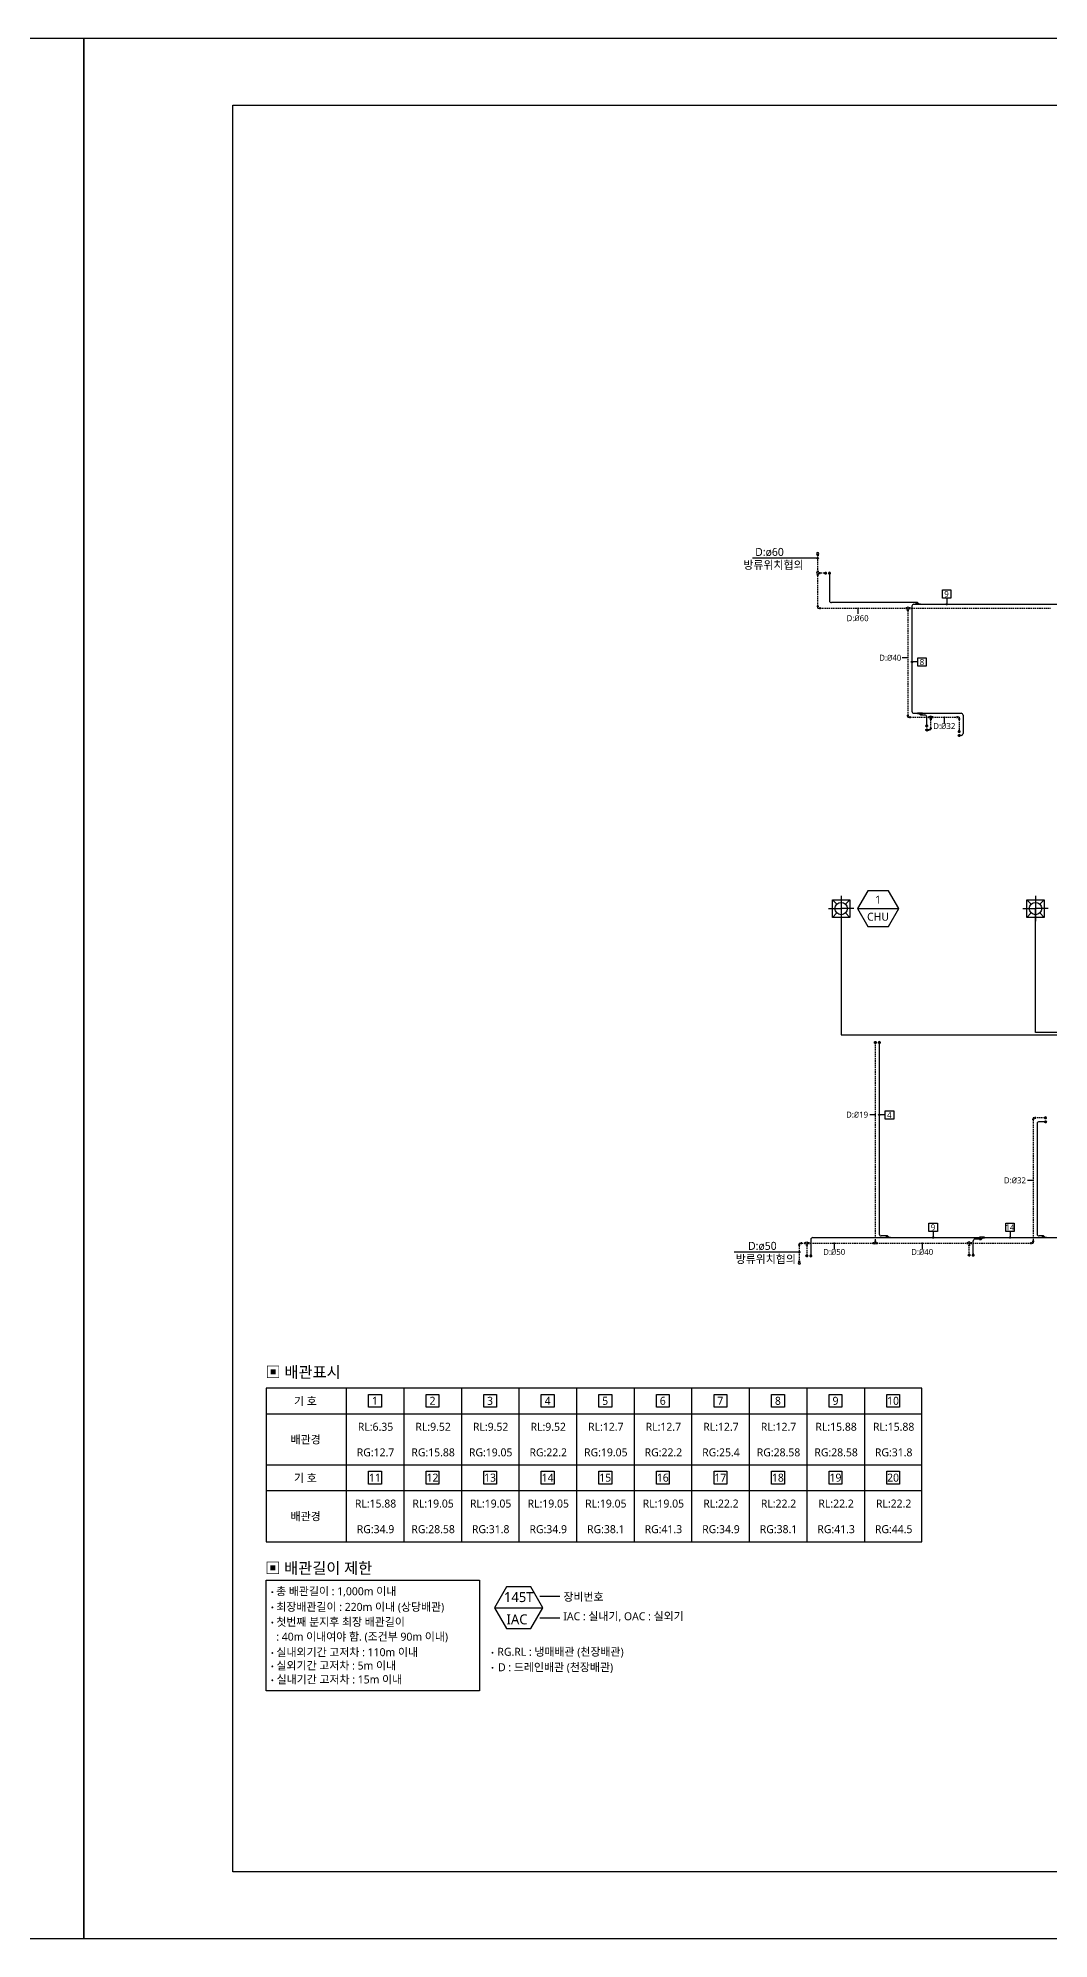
# Model space of a CAD drawing. Header units: millimetres. Extents: x 0 to 504600, y 0 to 118800.
# Drawn here: x 165326 to 228546, y 0 to 118800 of the extents above; entities that cross this region are included whole.
import ezdxf
from ezdxf.enums import TextEntityAlignment as Align

# ---------------------------------------------------------------- set-up
doc = ezdxf.new("R2010")
doc.units = ezdxf.units.MM
doc.header["$LTSCALE"] = 200
doc.linetypes.add('HID', pattern=[2.3, 1.5, -0.8])
doc.layers.get('DEFPOINTS').update_dxf_attribs({"color": 137})
doc.layers.add('AM_8', color=1, linetype='Continuous', lineweight=25)
for name, color, linetype in [('LG-DRAIN', 4, 'HID'), ('LG-RLRG', 3, 'Continuous'), ('LG-TEXT', 2, 'Continuous'), ('LG-장비번호', 7, 'Continuous'), ('PIPE', 3, 'Continuous'), ('TE', 2, 'Continuous'), ('WALL-D', 3, 'Continuous'), ('냉매관', 3, 'Continuous'), ('냉매배관평면도', 2, 'Continuous'), ('드레인', 4, 'HID'), ('미리내', 3, 'Continuous'), ('장비번호', 2, 'Continuous')]:
    doc.layers.add(name, color=color, linetype=linetype)
doc.styles.add('LG전자', font='')
doc.styles.get("Standard").update_dxf_attribs({"font": 'malgun.ttf'})
doc.styles.add('SUNJIN', font='malgun.ttf')
doc.styles.get('LG전자').set_extended_font_data('Malgun Gothic')
doc.dimstyles.new('ISO-25', dxfattribs={"dimtxt": 2.5, "dimasz": 2.5, "dimexe": 1.25, "dimexo": 0.625, "dimtad": 1, "dimtxsty": 'Standard', "dimcen": 2.5, "dimadec": 0, "dimazin": 0, "dimtfac": 1, "dimtmove": 0, "dimatfit": 3, "dimfxl": 1, "dimarcsym": 0})

# ---------------------------------------------------------------- blocks, each defined once
blk = doc.blocks.new('sheet-line')
at = {"layer": 'DEFPOINTS'}
blk.add_lwpolyline([(168200, -356400), (0, -356400), (0, -237600), (168200, -237600)], close=True, dxfattribs=at)
blk = doc.blocks.new('zw$A70B')
at = {"layer": '미리내', "color": 1}
for p, q in [((242, 242), (242, 1342)), ((242, 1342), (1342, 1342)), ((242, 1342), (517, 1067)), ((792, 1584), (792, 0)), ((1342, 1342), (1067, 1067)), ((1342, 1342), (1342, 242)), ((0, 792), (792, 792)), ((242, 242), (517, 517)), ((1342, 242), (242, 242)), ((1584, 792), (792, 792)), ((1342, 242), (1067, 517))]:
    blk.add_line(p, q, dxfattribs=at)
blk.add_circle((792, 792), 389, dxfattribs=at)
blk = doc.blocks.new('장비번호')
at = {"layer": 'LG-장비번호', "color": 0}
blk.add_line((-516, 0), (516, 0), dxfattribs=at)
blk.add_lwpolyline([(516, 0), (258, 447), (-258, 447), (-516, 0), (-258, -447), (258, -447)], close=True, dxfattribs=at)
blk = doc.blocks.new('A$C6AC5147B')
at = {"layer": 'PIPE', "color": 1, "linetype": 'Continuous'}
for p, q in [((150, 75), (0, 75)), ((75, 150), (75, 0))]:
    blk.add_line(p, q, dxfattribs=at)
at = {"layer": 'PIPE', "color": 0, "linetype": 'Continuous'}
for radius in [52.5, 37.5]:
    blk.add_circle((75, 75), radius, dxfattribs=at)
blk = doc.blocks.new('A$C01A370DE')
at = {"layer": 'LG-DRAIN', "linetype": 'Continuous'}
for q in [(144, 96), (48, 0)]:
    blk.add_line((48, 96), q, dxfattribs=at)
at = {"layer": 'LG-DRAIN', "color": 2, "linetype": 'Continuous'}
for p, q in [((144, 144), (144, 48)), ((96, 0), (0, 0))]:
    blk.add_line(p, q, dxfattribs=at)
blk = doc.blocks.new('A$C761840EB')
at = {"layer": 'LG-DRAIN', "color": 2, "linetype": 'Continuous'}
for p, q in [((0, 10), (0, 106)), ((144, 154), (48, 154)), ((192, 10), (192, 106))]:
    blk.add_line(p, q, dxfattribs=at)
at = {"layer": 'LG-DRAIN', "linetype": 'Continuous'}
for p, q in [((38, 58), (0, 58)), ((96, 58), (96, 154)), ((154, 58), (192, 58))]:
    blk.add_line(p, q, dxfattribs=at)
at = {"layer": 'LG-DRAIN', "color": 2, "linetype": 'Continuous'}
blk.add_arc((96, 58), 57.6, 136.23826, 43.76174, dxfattribs=at)
blk = doc.blocks.new('_DOT')
at = {"color": 0, "linetype": 'ByBlock'}
blk.add_line((-0.5, 0), (-1, 0), dxfattribs=at)
at = {"color": 0, "linetype": 'ByBlock', "const_width": 0.5}
blk.add_lwpolyline([(-0.25, 0, 1), (0.25, 0, 1)], format="xyb", close=True, dxfattribs=at)
blk = doc.blocks.new('TXTP0')
at = {"color": 0, "linetype": 'ByBlock'}
for p, q in [((-0.234, 0.405), (-0.468, 0)), ((0.234, 0.405), (-0.234, 0.405)), ((0.468, 0), (0.234, 0.405)), ((-0.468, 0), (0.468, 0)), ((-0.468, 0), (-0.234, -0.405)), ((0.234, -0.405), (0.468, 0)), ((-0.234, -0.405), (0.234, -0.405))]:
    blk.add_line(p, q, dxfattribs=at)

msp = doc.modelspace()

# ---------------------------------------------------------------- hatches: boundary and pattern name
at = {"layer": 'AM_8'}
h = msp.add_hatch(color=256, dxfattribs=at)
edge = h.paths.add_edge_path()
edge.add_arc((214086, 86293), 45.1, 332.09676, 270, ccw=False)
edge.add_arc((214086, 86293), 45.1, 270, 332.09676, ccw=False)
h = msp.add_hatch(color=256, dxfattribs=at)
edge = h.paths.add_edge_path()
edge.add_arc((222147, 83415), 45.1, 62.09676, 360, ccw=False)
edge.add_arc((222147, 83415), 45.1, 0, 62.09676, ccw=False)
h = msp.add_hatch(color=256, dxfattribs=at)
edge = h.paths.add_edge_path()
edge.add_arc((219975, 79807), 45.1, 332.09676, 270, ccw=False)
edge.add_arc((219975, 79807), 45.1, 270, 332.09676, ccw=False)
h = msp.add_hatch(color=256, dxfattribs=at)
edge = h.paths.add_edge_path()
edge.add_arc((217936, 51501), 45.1, 332.09676, 270, ccw=False)
edge.add_arc((217936, 51501), 45.1, 270, 332.09676, ccw=False)
h = msp.add_hatch(color=256, dxfattribs=at)
edge = h.paths.add_edge_path()
edge.add_arc((212930, 42927), 45.1, 332.09676, 270, ccw=False)
edge.add_arc((212930, 42927), 45.1, 270, 332.09676, ccw=False)
h = msp.add_hatch(color=256, dxfattribs=at)
edge = h.paths.add_edge_path()
edge.add_arc((221303, 43837), 45.1, 332.09676, 270, ccw=False)
edge.add_arc((221303, 43837), 45.1, 270, 332.09676, ccw=False)
h = msp.add_hatch(color=256, dxfattribs=at)
edge = h.paths.add_edge_path()
edge.add_arc((226112, 43837), 45.1, 332.09676, 270, ccw=False)
edge.add_arc((226112, 43837), 45.1, 270, 332.09676, ccw=False)

# ---------------------------------------------------------------- linework, layer by layer
at = {"layer": 'DEFPOINTS'}
msp.add_lwpolyline([(177500, 114600), (314900, 114600), (314900, 4200), (177500, 4200)], close=True, dxfattribs=at)
msp.add_lwpolyline([(177500, 114600), (314900, 114600), (314900, 4200), (177500, 4200)], close=True, dxfattribs=at)
at = {"layer": 'LG-DRAIN', "color": 2, "linetype": 'Continuous'}
for p, q in [((214146, 86455), (214026, 86455)), ((212870, 42367), (212990, 42367))]:
    msp.add_line(p, q, dxfattribs=at)
at = {"layer": 'LG-DRAIN', "linetype": 'Continuous'}
for p, q in [((214086, 86575), (214086, 86455)), ((212930, 42247), (212930, 42367))]:
    msp.add_line(p, q, dxfattribs=at)
at = {"layer": 'LG-DRAIN', "color": 2, "linetype": 'Continuous'}
for centre, start, end in [((214086, 86575), 316.23826, 223.76174), ((212930, 42247), 136.23826, 43.76174)]:
    msp.add_arc(centre, 72, start, end, dxfattribs=at)
at = {"layer": 'LG-RLRG'}
for p, q in [((214818, 85278), (214818, 83640)), ((220219, 83515), (214943, 83515)), ((219975, 83290), (219975, 76725)), ((220100, 83415), (220219, 83415)), ((220519, 83415), (258639, 83415)), ((220100, 76600), (223050, 76600)), ((220626, 76500), (220774, 76500)), ((220899, 75806), (220899, 76375)), ((223175, 76475), (223175, 75338)), ((223050, 75213), (222925, 75213)), ((217936, 56021), (217936, 44062)), ((227805, 50950), (227805, 44062)), ((228325, 51075), (227930, 51075)), ((213651, 43712), (213651, 42699)), ((213776, 43837), (218342, 43837)), ((218342, 43937), (218061, 43937)), ((218642, 43837), (224207, 43837)), ((223800, 42743), (223800, 43612)), ((224207, 43737), (223925, 43737)), ((224507, 43837), (228093, 43837)), ((228093, 43937), (227930, 43937)), ((228393, 43837), (259011, 43837))]:
    msp.add_line(p, q, dxfattribs=at)
for centre, start, end in [((214943, 83640), 180, 270), ((220100, 83290), 90, 180), ((220100, 76725), 180, 270), ((220774, 76375), 0, 90), ((223050, 76475), 0, 90), ((223050, 75338), 270, 0), ((227930, 50950), 90, 180), ((218061, 44062), 180, 270), ((227930, 44062), 180, 270), ((213776, 43712), 90, 180), ((223925, 43612), 90, 180)]:
    msp.add_arc(centre, 125, start, end, dxfattribs=at)
at = {"layer": 'LG-TEXT', "color": 1}
for p, q in [((214086, 86293), (210007, 86293)), ((221885, 84315), (222410, 84315)), ((221885, 83790), (221885, 84315)), ((222410, 83790), (221885, 83790)), ((222147, 83790), (222147, 83415)), ((222410, 84315), (222410, 83790)), ((220349, 79807), (219975, 79807)), ((220349, 80069), (220874, 80069)), ((220349, 79544), (220349, 80069)), ((220874, 80069), (220874, 79544)), ((220874, 79544), (220349, 79544)), ((217586, 51511), (217334, 51511)), ((217334, 51511), (217334, 51511)), ((218311, 51501), (217936, 51501)), ((218311, 51763), (218836, 51763)), ((218311, 51238), (218311, 51763)), ((218836, 51238), (218311, 51238)), ((218836, 51763), (218836, 51238)), ((227455, 47406), (227204, 47406)), ((227204, 47406), (227204, 47406)), ((221040, 44737), (221565, 44737)), ((221040, 44212), (221040, 44737)), ((221565, 44212), (221040, 44212)), ((221303, 44212), (221303, 43837)), ((221565, 44737), (221565, 44212)), ((225850, 44737), (226375, 44737)), ((225850, 44212), (225850, 44737)), ((226375, 44212), (225850, 44212)), ((226112, 44212), (226112, 43837)), ((226375, 44737), (226375, 44212)), ((212930, 42927), (208851, 42927))]:
    msp.add_line(p, q, dxfattribs=at)
at = {"layer": 'LG-TEXT', "color": 1, "linetype": 'ByBlock', "lineweight": -2}
for p, q in [((216599, 83115), (216599, 83065)), ((216599, 83065), (216599, 82805)), ((219625, 80066), (219373, 80066)), ((219675, 80066), (219625, 80066)), ((222000, 76250), (222000, 75990)), ((215114, 43387), (215114, 43126)), ((220618, 43387), (220618, 43126))]:
    msp.add_line(p, q, dxfattribs=at)
at = {"layer": 'LG-TEXT', "color": 0}
for p, q in [((184600, 34429), (184600, 24829)), ((188200, 34429), (188200, 24829)), ((191800, 34429), (191800, 24829)), ((195400, 34429), (195400, 24829)), ((199000, 34429), (199000, 24829)), ((202600, 34429), (202600, 24829)), ((206200, 34429), (206200, 24829)), ((209800, 34429), (209800, 24829)), ((213400, 34429), (213400, 24829)), ((217000, 34429), (217000, 24829)), ((179600, 32829), (220600, 32829)), ((179600, 29629), (220600, 29629)), ((179600, 28029), (220600, 28029))]:
    msp.add_line(p, q, dxfattribs=at)
at = {"layer": 'LG-TEXT', "color": 1, "linetype": 'ByBlock', "lineweight": -2, "const_width": 50}
for points in [[(216599, 83140, 1), (216599, 83190, 1)], [(219700, 80066, 1), (219750, 80066, 1)]]:
    msp.add_lwpolyline(points, format="xyb", close=True, dxfattribs=at)
at = {"layer": 'LG-TEXT', "color": 1}
for points in [[(179600, 24829), (220600, 24829), (220600, 34429), (179600, 34429)], [(186000, 34029), (186800, 34029), (186800, 33229), (186000, 33229)], [(189600, 34029), (190400, 34029), (190400, 33229), (189600, 33229)], [(193200, 34029), (194000, 34029), (194000, 33229), (193200, 33229)], [(196800, 34029), (197600, 34029), (197600, 33229), (196800, 33229)], [(200400, 34029), (201200, 34029), (201200, 33229), (200400, 33229)], [(204000, 34029), (204800, 34029), (204800, 33229), (204000, 33229)], [(207600, 34029), (208400, 34029), (208400, 33229), (207600, 33229)], [(211200, 34029), (212000, 34029), (212000, 33229), (211200, 33229)], [(214800, 34029), (215600, 34029), (215600, 33229), (214800, 33229)], [(218400, 34029), (219200, 34029), (219200, 33229), (218400, 33229)], [(186000, 29229), (186800, 29229), (186800, 28429), (186000, 28429)], [(189600, 29229), (190400, 29229), (190400, 28429), (189600, 28429)], [(193200, 29229), (194000, 29229), (194000, 28429), (193200, 28429)], [(196800, 29229), (197600, 29229), (197600, 28429), (196800, 28429)], [(200400, 29229), (201200, 29229), (201200, 28429), (200400, 28429)], [(204000, 29229), (204800, 29229), (204800, 28429), (204000, 28429)], [(207600, 29229), (208400, 29229), (208400, 28429), (207600, 28429)], [(211200, 29229), (212000, 29229), (212000, 28429), (211200, 28429)], [(214800, 29229), (215600, 29229), (215600, 28429), (214800, 28429)], [(218400, 29229), (219200, 29229), (219200, 28429), (218400, 28429)], [(179600, 22427), (192933, 22427), (192933, 15498), (179600, 15498)]]:
    msp.add_lwpolyline(points, close=True, dxfattribs=at)
at = {"layer": 'LG-TEXT', "ltscale": 5}
for points, const_width in [([(179951, 21672, -1), (180009, 21672, -1)], 58.3), ([(179951, 20722, -1), (180009, 20722, -1)], 58.3), ([(179951, 19772, -1), (180009, 19772, -1)], 58.3), ([(179951, 17872, -1), (180009, 17872, -1)], 58.3), ([(193720, 17889, -1), (193777, 17889, -1)], 57.7), ([(179951, 17035, -1), (180009, 17035, -1)], 58.3), ([(193720, 16950, -1), (193777, 16950, -1)], 57.7), ([(179951, 16168, -1), (180009, 16168, -1)], 58.3)]:
    msp.add_lwpolyline(points, format="xyb", close=True, dxfattribs=dict(at, const_width=const_width))
at = {"layer": 'LG-TEXT', "color": 1}
for centre in [(214086, 86293), (222147, 83415), (219975, 79807), (217936, 51501), (212930, 42927), (221303, 43837), (226112, 43837)]:
    msp.add_circle(centre, 45.1, dxfattribs=at)
at = {"layer": '냉매관', "color": 2}
for points in [[(220519, 83390), (220219, 83390), (220219, 83440), (220341, 83440), (220291, 83490), (220219, 83490), (220219, 83540), (220311, 83540), (220411, 83440), (220519, 83440)], [(220326, 76625), (220626, 76625), (220626, 76575), (220504, 76575), (220554, 76525), (220626, 76525), (220626, 76475), (220533, 76475), (220433, 76575), (220326, 76575)], [(218642, 43812), (218342, 43812), (218342, 43862), (218464, 43862), (218414, 43912), (218342, 43912), (218342, 43962), (218435, 43962), (218535, 43862), (218642, 43862)], [(228393, 43812), (228093, 43812), (228093, 43862), (228214, 43862), (228164, 43912), (228093, 43912), (228093, 43962), (228185, 43962), (228285, 43862), (228393, 43862)], [(224507, 43862), (224207, 43862), (224207, 43812), (224328, 43812), (224278, 43762), (224207, 43762), (224207, 43712), (224299, 43712), (224399, 43812), (224507, 43812)]]:
    msp.add_lwpolyline(points, close=True, dxfattribs=at)
at = {"layer": '냉매배관평면도'}
for p, q in [((215550, 64395), (215550, 56495)), ((227700, 56645), (227700, 64395)), ((215550, 56495), (252896, 56495)), ((253046, 56645), (227700, 56645))]:
    msp.add_line(p, q, dxfattribs=at)
at = {"layer": '드레인', "ltscale": 0.3}
for p, q in [((214086, 85435), (214086, 86455)), ((214483, 85363), (214086, 85363)), ((214086, 83165), (214086, 85291)), ((214086, 83165), (219653, 83165)), ((219725, 83165), (219725, 76350)), ((219797, 83165), (228648, 83165)), ((219725, 76350), (222925, 76350)), ((221149, 75556), (221149, 76350)), ((222925, 76350), (222925, 75463)), ((221149, 75556), (220899, 75556)), ((217686, 56021), (217686, 43487)), ((227555, 51325), (227555, 43487)), ((228282, 51325), (227555, 51325)), ((212930, 43487), (213329, 43487)), ((212930, 43487), (212930, 42367)), ((213401, 43487), (213401, 42699)), ((213473, 43487), (217614, 43487)), ((217758, 43487), (223478, 43487)), ((223550, 42743), (223550, 43487)), ((223622, 43487), (227555, 43487))]:
    msp.add_line(p, q, dxfattribs=at)

# ---------------------------------------------------------------- block references
at = {"layer": 'LG-RLRG', "xscale": -1.142857142857143, "yscale": 1.142857142857143, "zscale": 1.142857142857143}
for p in [(214904, 85278), (218022, 55936), (213737, 42614), (223886, 42658)]:
    msp.add_blockref('A$C6AC5147B', p, dxfattribs=at)
at = {"layer": 'LG-RLRG', "yscale": 1.142857142857143, "zscale": 1.142857142857143}
for p, xscale, rotation in [((220984, 75892), -1.142857142857143, 89.99999999999997), ((223011, 75127), 1.142857142857143, 90), ((228411, 50989), 1.142857142857143, 90)]:
    msp.add_blockref('A$C6AC5147B', p, dxfattribs=dict(at, xscale=xscale, rotation=rotation))
at = {"layer": 'LG-TEXT', "color": 1, "xscale": 100, "yscale": 100, "zscale": 100, "rotation": 89.9999999999815}
for p in [(222000, 76350), (215114, 43487), (220618, 43487)]:
    msp.add_blockref('_DOT', p, dxfattribs=at)
at = {"layer": 'LG-TEXT', "color": 1, "xscale": 100, "yscale": 100, "zscale": 100}
for p in [(217686, 51511), (227555, 47406)]:
    msp.add_blockref('_DOT', p, dxfattribs=at)
at = {"layer": 'TE', "color": 2, "xscale": 2.5, "yscale": 2.5, "zscale": 2.5}
msp.add_blockref('장비번호', (217856, 64390), dxfattribs=at)
at = {"layer": 'WALL-D'}
for p in [(0, 356400), (0, 356400), (168200, 356400), (168200, 356400)]:
    msp.add_blockref('sheet-line', p, dxfattribs=at)
at = {"layer": '드레인', "yscale": 1.25, "zscale": 1.25}
for name, p, xscale, rotation in [('A$C761840EB', (214014, 85483), 1.25, 270), ('A$C01A370DE', (214206, 83105), 1.25, 89.99999999999999), ('A$C761840EB', (219845, 83237), 1.25, 180), ('A$C01A370DE', (219845, 76290), 1.25, 89.99999999999999), ('A$C761840EB', (221269, 76422), 1.25, 180), ('A$C01A370DE', (222805, 76410), 1.25, 270), ('A$C01A370DE', (221209, 75676), 1.25, 180), ('A$C761840EB', (213281, 43559), -1.25, 180), ('A$C761840EB', (223670, 43559), 1.25, 180), ('A$C01A370DE', (227615, 43607), 1.25, 180)]:
    msp.add_blockref(name, p, dxfattribs=dict(at, xscale=xscale, rotation=rotation))
at = {"layer": '드레인', "ltscale": 0.3, "xscale": 1.142857142857143, "yscale": 1.142857142857143, "zscale": 1.142857142857143}
for p in [(214483, 85278), (217600, 55936), (213316, 42614), (223464, 42658)]:
    msp.add_blockref('A$C6AC5147B', p, dxfattribs=at)
at = {"layer": '드레인', "ltscale": 0.3, "yscale": 1.142857142857143, "zscale": 1.142857142857143}
for p, xscale, rotation in [((220984, 75471), 1.142857142857143, 90), ((223011, 75548), -1.142857142857143, 89.99999999999997), ((228411, 51411), -1.142857142857143, 89.99999999999997)]:
    msp.add_blockref('A$C6AC5147B', p, dxfattribs=dict(at, xscale=xscale, rotation=rotation))
at = {"layer": '드레인', "yscale": 1.25, "zscale": 1.25}
for name, p, xscale in [('A$C01A370DE', (227495, 51205), 1.25), ('A$C01A370DE', (212870, 43367), 1.25), ('A$C761840EB', (217806, 43415), -1.25)]:
    msp.add_blockref(name, p, dxfattribs=dict(at, xscale=xscale))
at = {"layer": '미리내', "color": 1}
for p in [(214758, 63603), (226908, 63603)]:
    msp.add_blockref('zw$A70B', p, dxfattribs=at)
at = {"layer": '장비번호', "color": 1, "xscale": 3234.330000672015, "yscale": 3234.330000672015, "zscale": 3234.330000646867}
msp.add_blockref('TXTP0', (195386, 20703), dxfattribs=at)

# ---------------------------------------------------------------- texts
at = {"layer": 'LG-TEXT', "color": 2, "style": 'SUNJIN'}
for s, p in [('D:ø60', (211963, 86432)), ('방류위치협의', (213200, 85619)), ('방류위치협의', (212719, 42238)), ('D:ø50', (211517, 43066))]:
    msp.add_text(s, height=500, dxfattribs=at).set_placement(p, align=Align.RIGHT)
for s, p in [('9', (222136, 83860)), ('8', (220601, 79614)), ('4', (218562, 51308)), ('9', (221292, 44282)), ('14', (226101, 44282))]:
    msp.add_text(s, height=375, dxfattribs=at).set_placement(p, align=Align.CENTER)
at = {"layer": 'LG-TEXT', "style": 'SUNJIN'}
for s, p in [('▣ 배관표시', (179547, 35078)), ('▣ 배관길이 제한', (179529, 22829))]:
    msp.add_text(s, height=700, dxfattribs=at).set_placement(p)
at = {"layer": 'LG-TEXT', "ltscale": 5, "style": 'SUNJIN'}
for s, p in [('기 호', (182047, 33361)), ('1', (186394, 33382)), ('2', (189994, 33382)), ('3', (193594, 33382)), ('4', (197194, 33382)), ('5', (200794, 33382)), ('6', (204394, 33382)), ('7', (207994, 33382)), ('8', (211594, 33382)), ('9', (215194, 33382)), ('10', (218794, 33382)), ('RL:6.35', (186433, 31761)), ('RL:9.52', (190033, 31761)), ('RL:9.52', (193633, 31761)), ('RL:9.52', (197233, 31761)), ('RL:12.7', (200833, 31761)), ('RL:12.7', (204433, 31761)), ('RL:12.7', (208033, 31761)), ('RL:12.7', (211633, 31761)), ('RL:15.88', (215233, 31761)), ('RL:15.88', (218833, 31761)), ('배관경', (182063, 30961)), ('RG:12.7', (186433, 30161)), ('RG:15.88', (190033, 30161)), ('RG:19.05', (193633, 30161)), ('RG:22.2', (197233, 30161)), ('RG:19.05', (200833, 30161)), ('RG:22.2', (204433, 30161)), ('RG:25.4', (208033, 30161)), ('RG:28.58', (211633, 30161)), ('RG:28.58', (215233, 30161)), ('RG:31.8', (218833, 30161)), ('기 호', (182047, 28561)), ('11', (186394, 28582)), ('12', (189994, 28582)), ('13', (193594, 28582)), ('14', (197194, 28582)), ('15', (200794, 28582)), ('16', (204394, 28582)), ('17', (207994, 28582)), ('18', (211594, 28582)), ('19', (215194, 28582)), ('20', (218794, 28582)), ('RL:15.88', (186433, 26961)), ('RL:19.05', (190033, 26961)), ('RL:19.05', (193633, 26961)), ('RL:19.05', (197233, 26961)), ('RL:19.05', (200833, 26961)), ('RL:19.05', (204433, 26961)), ('RL:22.2', (208033, 26961)), ('RL:22.2', (211633, 26961)), ('RL:22.2', (215233, 26961)), ('RL:22.2', (218833, 26961)), ('배관경', (182063, 26161)), ('RG:34.9', (186433, 25361)), ('RG:28.58', (190033, 25361)), ('RG:31.8', (193633, 25361)), ('RG:34.9', (197233, 25361)), ('RG:38.1', (200833, 25361)), ('RG:41.3', (204433, 25361)), ('RG:34.9', (208033, 25361)), ('RG:38.1', (211633, 25361)), ('RG:41.3', (215233, 25361)), ('RG:44.5', (218833, 25361))]:
    msp.add_text(s, height=500, dxfattribs=at).set_placement(p, align=Align.CENTER)
for s, p in [(' 총 배관길이 : 1,000m 이내', (180045, 21480)), ('장비번호', (198181, 21132)), (' 최장배관길이 : 220m 이내 (상당배관)', (180060, 20503)), ('IAC : 실내기, OAC : 실외기', (198181, 19917)), (' 첫번째 분지후 최장 배관길이', (180060, 19564)), (': 40m 이내여야 함. (조건부 90m 이내)', (180227, 18643)), ('실내외기간 고저차 : 110m 이내', (180237, 17673)), ('RG.RL : 냉매배관 (천장배관)', (194055, 17699)), ('실외기간 고저차 : 5m 이내', (180237, 16836)), (' D : 드레인배관 (천장배관)', (193925, 16733)), (' 실내기간 고저차 : 15m 이내', (180077, 15969))]:
    msp.add_text(s, height=500, dxfattribs=at).set_placement(p)
at = {"layer": 'LG-TEXT', "char_height": 375, "style": 'LG전자'}
for s, insert, attachment_point in [('D:{\\fISOCPEUR|b0|i0|c129|p34;%%C}60', (216577, 82730), 2), ('D:{\\fISOCPEUR|b0|i0|c129|p34;%%C}40', (218620, 80256), 2), ('D:{\\fISOCPEUR|b0|i0|c129|p34;%%C}32', (222000, 75990), 2), ('D:{\\fISOCPEUR|b0|i0|c129|p34;%%C}19', (217234, 51702), 3), ('D:{\\fISOCPEUR|b0|i0|c129|p34;%%C}32', (227104, 47596), 3), ('D:{\\fISOCPEUR|b0|i0|c129|p34;%%C}50', (215114, 43126), 2), ('D:{\\fISOCPEUR|b0|i0|c129|p34;%%C}40', (220618, 43126), 2)]:
    msp.add_mtext(s, dxfattribs=dict(at, insert=insert, attachment_point=attachment_point))
at = {"layer": 'TE', "color": 2, "style": 'SUNJIN'}
for s, p in [('1', (217856, 64948)), ('CHU', (217856, 63886))]:
    msp.add_text(s, height=500, dxfattribs=at).set_placement(p, align=Align.MIDDLE_CENTER)
at = {"layer": '장비번호', "style": 'SUNJIN'}
for s, rotation, p in [('145T', 0.00815, (195386, 21367)), ('IAC', 359.99185, (195280, 19974))]:
    msp.add_text(s, height=625, rotation=rotation, dxfattribs=at).set_placement(p, align=Align.MIDDLE_CENTER)

# ---------------------------------------------------------------- leaders
at = {"layer": 'LG-장비번호', "color": 1}
for points in [[(196705, 21415), (197955, 21415)], [(196705, 20077), (197955, 20077)]]:
    msp.add_leader(points, dimstyle='ISO-25', override={"dimasz": 200, "dimtad": 0, "dimtxsty": 'SUNJIN'}, dxfattribs=at)

doc.saveas('drawing.dxf')
